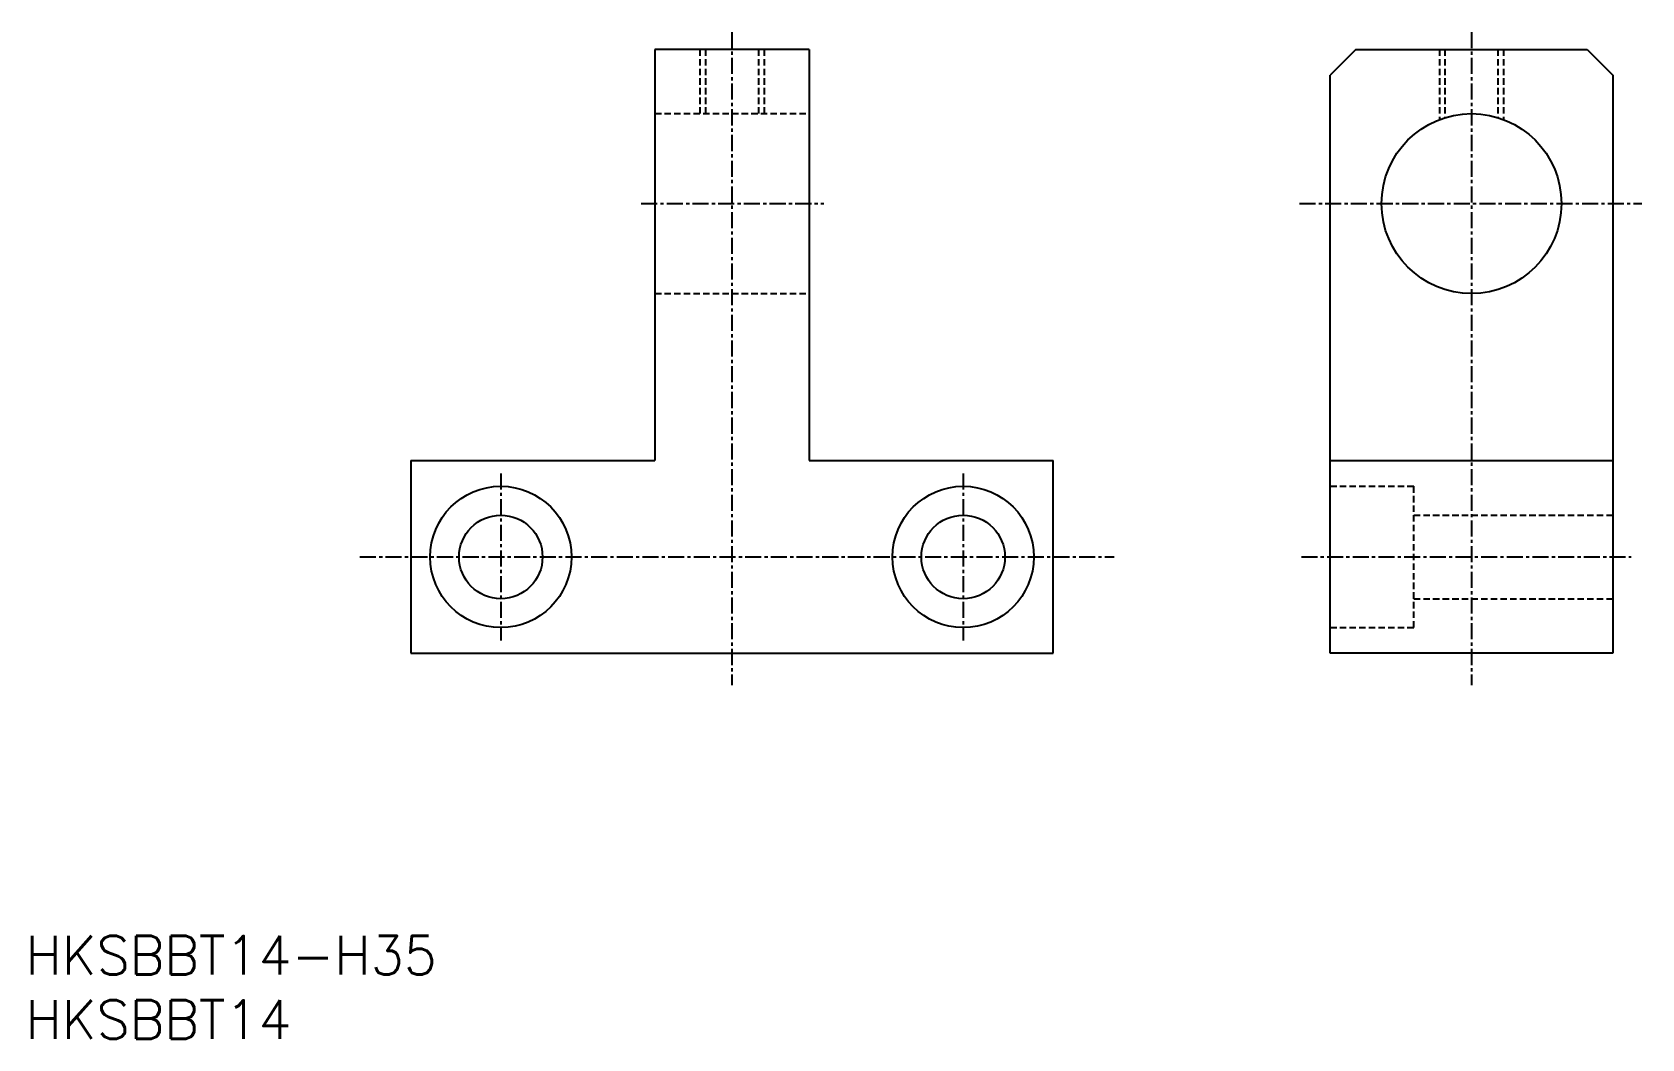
# Model space of a CAD drawing. Extents: x 1 to 126, y 0 to 78.
import ezdxf

# ---------------------------------------------------------------- set-up
doc = ezdxf.new("R2010")
doc.units = 0
doc.linetypes.add('CENTER', pattern=[2, 1.25, -0.25, 0.25, -0.25])
doc.linetypes.add('DASHED', pattern=[0.75, 0.5, -0.25])
doc.layers.get('0').update_dxf_attribs({"linetype": 'CONTINUOUS'})
doc.layers.add('CENTER', color=1, linetype='CENTER')
doc.styles.get("Standard").update_dxf_attribs({"font": 'txt.shx'})

# ---------------------------------------------------------------- blocks, each defined once
blk = doc.blocks.new('*U14')
at = {"color": 7, "linetype": 'CONTINUOUS'}
blk.add_text('HKSBBT14', height=3, dxfattribs=at).set_placement((0, 0))
blk = doc.blocks.new('*U15')
at = {"color": 7, "linetype": 'CONTINUOUS'}
blk.add_text('HKSBBT14-H35', height=3, dxfattribs=at).set_placement((0, 5))

msp = doc.modelspace()

# ---------------------------------------------------------------- linework, layer by layer
at = {"color": 7, "linetype": 'CONTINUOUS'}
for p, q in [((61, 77), (49, 77)), ((49, 77), (49, 45)), ((61, 77), (61, 45)), ((103.58, 77), (101.58, 75)), ((103.58, 77), (121.58, 77)), ((121.58, 77), (123.58, 75)), ((101.58, 30), (101.58, 75)), ((123.58, 75), (123.58, 30)), ((30, 45), (30, 30)), ((30, 45), (49, 45)), ((61, 45), (80, 45)), ((80, 30), (80, 45)), ((101.58, 45), (123.58, 45)), ((30, 30), (80, 30)), ((123.58, 30), (101.58, 30))]:
    msp.add_line(p, q, dxfattribs=at)
at = {"color": 3, "linetype": 'DASHED'}
for p, q in [((52.5, 77), (52.5, 72)), ((52.93, 77), (52.93, 72)), ((57.07, 77), (57.07, 72)), ((57.5, 77), (57.5, 72)), ((110.08, 77), (110.08, 71.54)), ((110.51, 77), (110.51, 71.69)), ((114.64, 77), (114.64, 71.69)), ((115.08, 77), (115.08, 71.54)), ((49, 72), (61, 72)), ((49, 58), (61, 58)), ((101.58, 43), (108.08, 43)), ((108.08, 32), (108.08, 43)), ((108.08, 40.75), (123.58, 40.75)), ((108.08, 34.25), (123.58, 34.25)), ((101.58, 32), (108.08, 32))]:
    msp.add_line(p, q, dxfattribs=at)
at = {"color": 7, "linetype": 'CONTINUOUS'}
for centre, radius in [((112.58, 65), 7), ((37, 37.5), 5.5), ((73, 37.5), 5.5), ((37, 37.5), 3.25), ((73, 37.5), 3.25)]:
    msp.add_circle(centre, radius, dxfattribs=at)
at = {"layer": 'CENTER', "color": 1, "linetype": 'CENTER'}
for p, q in [((55, 78.34), (55, 27.52)), ((112.58, 78.34), (112.58, 27.52)), ((47.93, 65), (62.16, 65)), ((99.19, 65), (125.84, 65)), ((37, 44), (37, 31)), ((73, 44), (73, 31)), ((26.03, 37.5), (84.76, 37.5)), ((99.33, 37.5), (125, 37.5))]:
    msp.add_line(p, q, dxfattribs=at)

# ---------------------------------------------------------------- block references
at = {"color": 7, "linetype": 'CONTINUOUS'}
for name in ['*U15', '*U14']:
    msp.add_blockref(name, (0, 0), dxfattribs=at)

doc.saveas('drawing.dxf')
